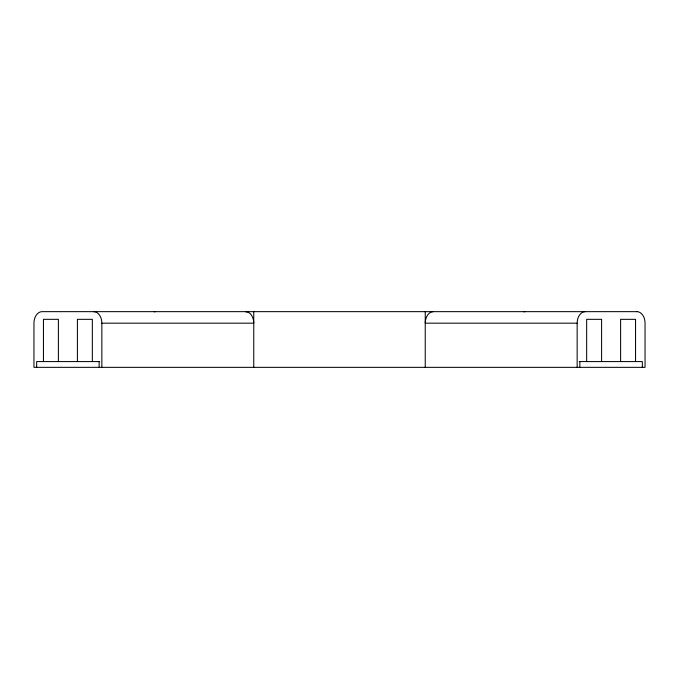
<?xml version="1.0" encoding="UTF-8"?>
<svg xmlns="http://www.w3.org/2000/svg" width="679" height="679" viewBox="0 0 679 679"><rect width="100%" height="100%" fill="white"/><g stroke="black" fill="none" stroke-linecap="round" stroke-linejoin="round"><path stroke-width="1.02" d="M93.702 311.653A11.526 8.148 90 0 1 101.85 323.179L253.759 323.179A11.526 8.148 90 0 0 245.611 311.653A11.526 8.148 -90 0 1 247.029 311.831M585.298 311.653A11.526 8.148 -90 0 0 577.15 323.179L425.241 323.179A11.526 8.148 -90 0 1 433.389 311.653M99.762 361.584L36.666 361.584L36.666 367.347M579.238 361.584L642.334 361.584L642.334 367.347M635.544 361.584L635.544 319.334L620.606 319.334L620.606 361.584M601.594 361.584L601.594 319.334L586.656 319.334L586.656 361.584M579.866 361.584L579.866 367.347M577.15 323.179L577.15 367.347M425.241 311.653L425.241 367.347M253.759 311.653L253.759 367.347M101.85 323.179L101.85 367.347M99.134 361.584L99.134 367.347M92.344 361.584L92.344 319.334L77.406 319.334L77.406 361.584M58.394 361.584L58.394 319.334L43.456 319.334L43.456 361.584M154.184 311.831A11.526 8.148 90 0 1 155.601 311.653M523.399 311.653A11.526 8.148 -90 0 1 524.816 311.831M636.902 311.653L42.098 311.653A11.526 8.148 90 0 0 33.95 323.179L33.95 367.347L645.05 367.347L645.05 323.179A11.526 8.148 -90 0 0 636.902 311.653"/></g></svg>
